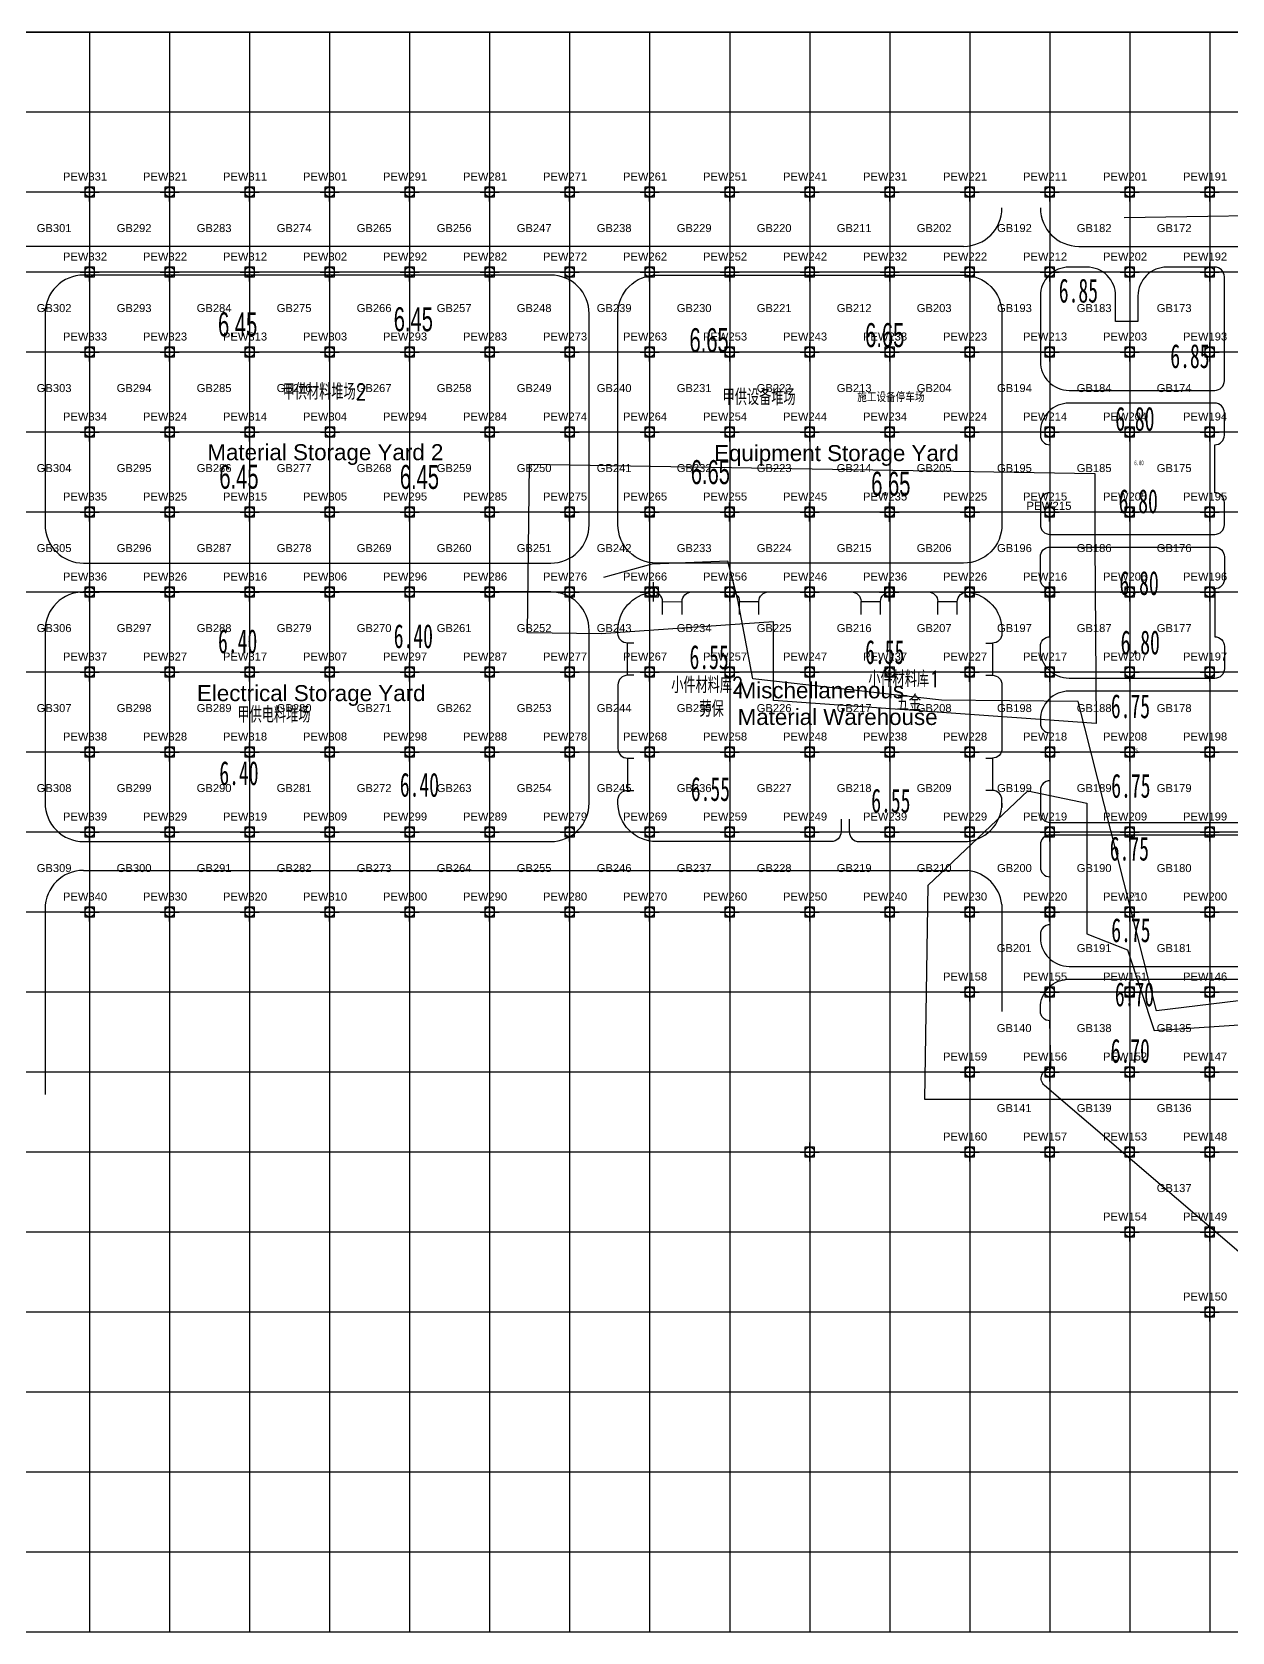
# Model space of a CAD drawing. Header units: millimetres. Extents: x 79632 to 595391, y 9752539 to 28844469.
# Drawn here: x 81242 to 81617, y 19093023 to 19093523 of the extents above; entities that cross this region are included whole.
import ezdxf
from ezdxf.enums import TextEntityAlignment as Align

# ---------------------------------------------------------------- set-up
doc = ezdxf.new("R2010")
doc.units = ezdxf.units.MM
doc.header["$PDMODE"] = 98
doc.header["$PDSIZE"] = 3
for name, color, linetype in [('09- Elevation Design', 130, 'Continuous'), ('10- Building Outline', 143, 'Continuous'), ('12- Building Name', 7, 'Continuous'), ('20- GridLinePMC', 173, 'Continuous'), ('21- GridPoint PMC', 44, 'Continuous'), ('22-GridBoxNoPMC', 44, 'Continuous'), ('23- GridPointNoPMC', 42, 'Continuous'), ('24-GridPointActualPMC', 2, 'Continuous')]:
    doc.layers.add(name, color=color, linetype=linetype)
doc.layers.add('60- WeeklyProgress', color=240, linetype='Continuous', lineweight=30)
doc.styles.add('hanxia-fangsong', font='', dxfattribs={"width": 0.8})
doc.styles.get("Standard").update_dxf_attribs({"font": 'arial.ttf'})
doc.styles.add('临建', font='txt.shx', dxfattribs={"width": 0.8, "bigfont": 'msi_fsx.shx'})
doc.styles.get('hanxia-fangsong').set_extended_font_data('SimSun')

msp = doc.modelspace()

# ---------------------------------------------------------------- linework, layer by layer
at = {"layer": '10- Building Outline'}
for p, q in [((81532.98, 19093456.39), (81032.06, 19093456.39)), ((81568.98, 19093456.39), (81898.48, 19093456.39)), ((81257.98, 19093261.39), (81534.36, 19093261.31)), ((81544.91, 19093250.73), (81544.91, 19093217.27))]:
    msp.add_line(p, q, dxfattribs=at)
at = {"layer": '10- Building Outline', "linetype": 'ByBlock'}
msp.add_line((81245.98, 19093249.39), (81245.98, 19093191.39), dxfattribs=at)
for points in [[(81403.98, 19093357.39, 0.414214), (81415.98, 19093369.39), (81415.98, 19093435.39, 0.414214), (81403.98, 19093447.39), (81257.98, 19093447.39, 0.414214), (81245.98, 19093435.39), (81245.98, 19093369.39, 0.414214), (81257.98, 19093357.39)], [(81436.98, 19093447.39), (81532.98, 19093447.39, -0.414214), (81544.98, 19093435.39), (81544.98, 19093369.39, -0.414214), (81532.98, 19093357.39), (81436.98, 19093357.39, -0.414214), (81424.98, 19093369.39), (81424.98, 19093435.39, -0.414214)], [(81559.98, 19093362.39), (81611.48, 19093362.39, -0.414214), (81614.48, 19093359.39), (81614.48, 19093352.39, -0.414214), (81611.48, 19093349.39), (81611.48, 19093334.39, -0.414214), (81614.48, 19093331.39), (81614.48, 19093324.39, -0.414214), (81611.48, 19093321.39), (81565.98, 19093321.39, -0.414214), (81556.98, 19093330.39), (81556.98, 19093331.39, -0.414214), (81559.98, 19093334.39), (81559.98, 19093349.39, -0.414214), (81556.98, 19093352.39), (81556.98, 19093359.39, -0.414214)]]:
    msp.add_lwpolyline(points, format="xyb", close=True, dxfattribs=at)
at = {"layer": '10- Building Outline'}
for points in [[(81556.98, 19093440.89), (81556.98, 19093420.39, 0.414214), (81565.98, 19093411.39), (81611.48, 19093411.39, 0.414214), (81614.48, 19093414.39), (81614.48, 19093446.89, 0.414214), (81611.48, 19093449.89), (81596.48, 19093449.89, 0.414214), (81587.48, 19093440.89), (81587.48, 19093432.89), (81580.48, 19093432.89), (81580.48, 19093440.89, 0.414214), (81571.48, 19093449.89), (81565.98, 19093449.89, 0.414214)], [(81669.48, 19093276.39, 0.414214), (81672.48, 19093279.39), (81672.48, 19093286.39, 0.414214), (81669.48, 19093289.39), (81669.48, 19093304.39, 0.414214), (81672.48, 19093307.39), (81672.48, 19093314.39, 0.414214), (81669.48, 19093317.39), (81565.98, 19093317.39, 0.414214), (81556.98, 19093308.39), (81556.98, 19093307.39, 0.414214), (81559.98, 19093304.39), (81559.98, 19093289.39, 0.414214), (81556.98, 19093286.39), (81556.98, 19093279.39, 0.414214), (81559.98, 19093276.39)], [(81669.48, 19093231.39, 0.414214), (81672.48, 19093234.39), (81672.48, 19093241.39, 0.414214), (81669.48, 19093244.39), (81669.48, 19093259.39, 0.414214), (81672.48, 19093262.39), (81672.48, 19093269.39, 0.414214), (81669.48, 19093272.39), (81559.98, 19093272.39, 0.414214), (81556.98, 19093269.39), (81556.98, 19093262.39, 0.414214), (81559.98, 19093259.39), (81559.98, 19093244.39, 0.414214), (81556.98, 19093241.39), (81556.98, 19093240.39, 0.414214), (81565.98, 19093231.39)]]:
    msp.add_lwpolyline(points, format="xyb", close=True, dxfattribs=at)
at = {"layer": '10- Building Outline', "linetype": 'ByBlock', "lineweight": 25}
for points in [[(81614.48, 19093403.79), (81614.48, 19093404.39, 0.414214), (81611.48, 19093407.39), (81565.98, 19093407.39, 0.414214), (81556.98, 19093398.39), (81556.98, 19093397.39, 0.414214), (81559.98, 19093394.39), (81559.98, 19093379.39, 0.414214), (81556.98, 19093376.39), (81556.98, 19093369.39, 0.414214), (81559.98, 19093366.39), (81611.48, 19093366.39, 0.414214), (81614.48, 19093369.39), (81614.48, 19093376.39, 0.414214), (81611.48, 19093379.39), (81611.48, 19093394.39, 0.414214), (81614.48, 19093397.39), (81614.48, 19093404.02)], [(81438.93, 19093345.33, 0.448892), (81435.58, 19093348.3)]]:
    msp.add_lwpolyline(points, format="xyb", dxfattribs=at)
msp.add_lwpolyline([(81257.98, 19093348.39, 0.414214), (81245.98, 19093336.39), (81245.98, 19093282.39, 0.414214), (81257.98, 19093270.39), (81403.98, 19093270.39, 0.414214), (81415.98, 19093282.39), (81415.98, 19093336.39, 0.414214), (81403.98, 19093348.39)], format="xyb", close=True, dxfattribs=at)
at = {"layer": '10- Building Outline'}
for points in [[(81427.98, 19093322.34), (81427.98, 19093332.39, -0.414214), (81424.98, 19093335.39), (81424.98, 19093336.39, -0.380365), (81435.58, 19093348.3)], [(81438.93, 19093341.39), (81438.93, 19093345.33), (81445.03, 19093345.39, -0.414214), (81448.03, 19093348.39), (81459.93, 19093348.39, -0.414214), (81462.93, 19093345.39), (81469.03, 19093345.39, -0.414214), (81472.03, 19093348.39), (81497.93, 19093348.39, -0.414214), (81500.93, 19093345.39)], [(81500.93, 19093341.39), (81500.93, 19093345.39), (81507.03, 19093345.39, -0.414214), (81510.03, 19093348.39), (81521.93, 19093348.39, -0.414214), (81524.93, 19093345.39), (81531.03, 19093345.39)], [(81531.03, 19093341.39), (81531.03, 19093345.33, -0.448892), (81534.38, 19093348.3, -0.380365), (81544.98, 19093336.39), (81544.98, 19093335.39, -0.414214), (81541.98, 19093332.39), (81541.98, 19093322.34, -0.414214), (81544.98, 19093319.34), (81544.98, 19093299.44, -0.414214), (81541.98, 19093296.44)], [(81429.98, 19093322.34), (81427.98, 19093322.34, 0.414214), (81424.98, 19093319.34), (81424.98, 19093299.44, 0.414214), (81427.98, 19093296.44), (81429.98, 19093296.44)], [(81494.68, 19093273.39, -0.414214), (81491.68, 19093270.39), (81436.98, 19093270.39, -0.414214), (81424.98, 19093282.39), (81424.98, 19093283.39, -0.414214), (81427.98, 19093286.39), (81429.98, 19093286.39)], [(81494.68, 19093277.39), (81494.68, 19093273.39), (81497.28, 19093273.39, 0.414214), (81500.28, 19093270.39), (81532.98, 19093270.39, 0.412788), (81544.98, 19093282.33), (81544.91, 19093281.05), (81544.98, 19093283.29, 0.423623), (81541.98, 19093286.39), (81539.98, 19093286.39)]]:
    msp.add_lwpolyline(points, format="xyb", dxfattribs=at)
at = {"layer": '10- Building Outline', "linetype": 'ByBlock'}
for points in [[(81445.03, 19093341.39), (81445.03, 19093345.39)], [(81462.93, 19093341.39), (81462.93, 19093345.39)], [(81469.03, 19093341.39), (81469.03, 19093345.39)], [(81507.03, 19093341.39), (81507.03, 19093345.39)], [(81524.93, 19093341.39), (81524.93, 19093345.39)], [(81429.98, 19093332.39), (81427.98, 19093332.39)], [(81539.98, 19093332.39), (81541.98, 19093332.39)], [(81539.98, 19093322.34), (81541.98, 19093322.34)], [(81497.28, 19093277.39), (81497.28, 19093273.39)]]:
    msp.add_lwpolyline(points, dxfattribs=at)
at = {"layer": '10- Building Outline'}
for points in [[(81427.98, 19093296.44), (81427.98, 19093286.39)], [(81539.98, 19093296.44), (81541.98, 19093296.44), (81541.98, 19093286.39)]]:
    msp.add_lwpolyline(points, dxfattribs=at)
at = {"layer": '10- Building Outline', "lineweight": 25}
msp.add_lwpolyline([(81640.75, 19093123.52), (81558.3, 19093194.11, -0.696505), (81560.25, 19093199.39), (81559.98, 19093214.39, -0.414214), (81556.98, 19093217.39), (81556.98, 19093218.39, -0.414214), (81565.98, 19093227.39), (81669.48, 19093227.39, -0.414214), (81672.48, 19093224.39), (81672.48, 19093196.39), (81672.48, 19093159.29, -0.178894), (81670.32, 19093153.44), (81644.98, 19093123.84)], format="xyb", dxfattribs=at)
at = {"layer": '10- Building Outline', "linetype": 'ByBlock', "lineweight": 25}
for centre, start, end in [((81532.98, 19093468.39), 270, 0), ((81568.98, 19093468.39), 180, 270)]:
    msp.add_arc(centre, 12, start, end, dxfattribs=at)
at = {"layer": '10- Building Outline', "linetype": 'ByBlock'}
msp.add_arc((81257.98, 19093249.39), 12, 90, 180, dxfattribs=at)
at = {"layer": '10- Building Outline'}
msp.add_arc((81532.98, 19093249.39), 12, 6.4053, 83.3914, dxfattribs=at)
at = {"layer": '20- GridLinePMC'}
for p, q in [((81984.89, 19093523.37), (80784.89, 19093523.37)), ((81259.89, 19093523.37), (81259.89, 19093023.37)), ((81284.89, 19093523.37), (81284.89, 19093023.37)), ((81309.89, 19093523.37), (81309.89, 19093023.37)), ((81334.89, 19093523.37), (81334.89, 19093023.37)), ((81359.89, 19093523.37), (81359.89, 19093023.37)), ((81384.89, 19093523.37), (81384.89, 19093023.37)), ((81409.89, 19093523.37), (81409.89, 19093023.37)), ((81434.89, 19093523.37), (81434.89, 19093023.37)), ((81459.89, 19093523.37), (81459.89, 19093023.37)), ((81484.89, 19093523.37), (81484.89, 19093023.37)), ((81509.89, 19093523.37), (81509.89, 19093023.37)), ((81534.89, 19093523.37), (81534.89, 19093023.37)), ((81559.89, 19093523.37), (81559.89, 19093023.37)), ((81584.89, 19093523.37), (81584.89, 19093023.37)), ((81609.89, 19093523.37), (81609.89, 19093023.37)), ((81984.89, 19093498.37), (80784.89, 19093498.37)), ((81984.89, 19093473.37), (80784.89, 19093473.37)), ((81984.89, 19093448.37), (80784.89, 19093448.37)), ((81984.89, 19093423.37), (80784.89, 19093423.37)), ((81984.89, 19093398.37), (80784.89, 19093398.37)), ((81984.89, 19093373.37), (80784.89, 19093373.37)), ((81984.89, 19093348.37), (80784.89, 19093348.37)), ((81984.89, 19093323.37), (80784.89, 19093323.37)), ((81984.89, 19093298.37), (80784.89, 19093298.37)), ((81984.89, 19093273.37), (80784.89, 19093273.37)), ((81984.89, 19093248.37), (80784.89, 19093248.37)), ((81984.89, 19093223.37), (80784.89, 19093223.37)), ((81984.89, 19093198.37), (80784.89, 19093198.37)), ((81984.89, 19093173.37), (80784.89, 19093173.37)), ((81984.89, 19093148.37), (80784.89, 19093148.37)), ((81984.89, 19093123.37), (80784.89, 19093123.37)), ((81984.89, 19093098.37), (80784.89, 19093098.37)), ((81984.89, 19093073.37), (80784.89, 19093073.37)), ((81984.89, 19093048.37), (80784.89, 19093048.37)), ((81984.89, 19093023.37), (80784.89, 19093023.37))]:
    msp.add_line(p, q, dxfattribs=at)
msp.add_lwpolyline([(80784.89, 19093523.37), (81984.89, 19093523.37), (81984.89, 19093023.37), (80784.89, 19093023.37)], close=True, dxfattribs=at)
msp.add_point((81484.89, 19093173.37), dxfattribs=at)
at = {"layer": '21- GridPoint PMC'}
for p in [(81259.89, 19093473.37), (81284.89, 19093473.37), (81309.89, 19093473.37), (81334.89, 19093473.37), (81359.89, 19093473.37), (81384.89, 19093473.37), (81409.89, 19093473.37), (81434.89, 19093473.37), (81459.89, 19093473.37), (81484.89, 19093473.37), (81509.89, 19093473.37), (81534.89, 19093473.37), (81559.89, 19093473.37), (81584.89, 19093473.37), (81609.89, 19093473.37), (81259.89, 19093448.37), (81284.89, 19093448.37), (81309.89, 19093448.37), (81334.89, 19093448.37), (81359.89, 19093448.37), (81384.89, 19093448.37), (81409.89, 19093448.37), (81434.89, 19093448.37), (81459.89, 19093448.37), (81484.89, 19093448.37), (81509.89, 19093448.37), (81534.89, 19093448.37), (81559.89, 19093448.37), (81584.89, 19093448.37), (81609.89, 19093448.37), (81259.89, 19093423.37), (81284.89, 19093423.37), (81309.89, 19093423.37), (81334.89, 19093423.37), (81359.89, 19093423.37), (81384.89, 19093423.37), (81409.89, 19093423.37), (81434.89, 19093423.37), (81459.89, 19093423.37), (81484.89, 19093423.37), (81509.89, 19093423.37), (81534.89, 19093423.37), (81559.89, 19093423.37), (81584.89, 19093423.37), (81609.89, 19093423.37), (81259.89, 19093398.37), (81284.89, 19093398.37), (81309.89, 19093398.37), (81334.99, 19093398.37), (81384.89, 19093398.37), (81409.89, 19093398.37), (81434.89, 19093398.37), (81459.89, 19093398.37), (81484.89, 19093398.37), (81509.89, 19093398.37), (81534.89, 19093398.37), (81559.89, 19093398.37), (81584.89, 19093398.37), (81609.89, 19093398.37), (81259.89, 19093373.37), (81284.89, 19093373.37), (81309.89, 19093373.37), (81334.89, 19093373.37), (81359.89, 19093373.37), (81384.89, 19093373.37), (81409.89, 19093373.37), (81434.89, 19093373.37), (81459.89, 19093373.37), (81484.89, 19093373.37), (81509.89, 19093373.37), (81534.89, 19093373.37), (81559.89, 19093373.37), (81584.89, 19093373.37), (81609.89, 19093373.37), (81259.89, 19093348.37), (81284.89, 19093348.37), (81309.89, 19093348.37), (81334.89, 19093348.37), (81359.89, 19093348.39), (81384.89, 19093348.37), (81409.89, 19093348.37), (81434.89, 19093348.37), (81459.89, 19093348.37), (81484.89, 19093348.37), (81509.73, 19093348.37), (81534.89, 19093348.37), (81559.98, 19093348.37), (81584.89, 19093348.37), (81609.89, 19093348.37), (81259.89, 19093323.37), (81284.89, 19093323.37), (81309.89, 19093323.37), (81334.89, 19093323.37), (81359.89, 19093323.37), (81384.89, 19093323.37), (81409.89, 19093323.37), (81434.89, 19093323.37), (81459.89, 19093323.37), (81484.89, 19093323.37), (81509.89, 19093323.37), (81534.89, 19093323.37), (81559.89, 19093323.37), (81584.89, 19093323.37), (81609.89, 19093323.37), (81259.89, 19093298.37), (81284.89, 19093298.37), (81309.89, 19093298.37), (81334.89, 19093298.37), (81359.89, 19093298.37), (81384.89, 19093298.37), (81409.89, 19093298.37), (81434.89, 19093298.37), (81459.89, 19093298.37), (81484.89, 19093298.37), (81509.89, 19093298.37), (81534.89, 19093298.37), (81559.98, 19093298.37), (81584.89, 19093298.37), (81609.89, 19093298.37), (81259.89, 19093273.37), (81284.89, 19093273.37), (81309.89, 19093273.37), (81334.89, 19093273.37), (81359.89, 19093273.37), (81384.89, 19093273.37), (81409.89, 19093273.37), (81434.89, 19093273.37), (81459.89, 19093273.37), (81484.89, 19093273.37), (81509.89, 19093273.37), (81534.89, 19093273.37), (81559.89, 19093273.37), (81584.89, 19093273.37), (81609.89, 19093273.37), (81259.89, 19093248.37), (81284.89, 19093248.37), (81309.89, 19093248.37), (81334.89, 19093248.37), (81359.89, 19093248.37), (81384.89, 19093248.37), (81409.89, 19093248.37), (81434.89, 19093248.37), (81459.89, 19093248.37), (81484.89, 19093248.37), (81509.89, 19093248.37), (81534.89, 19093248.37), (81559.98, 19093248.37), (81584.89, 19093248.37), (81609.89, 19093248.37), (81534.89, 19093223.37), (81559.89, 19093223.37), (81584.89, 19093223.37), (81609.89, 19093223.37), (81534.89, 19093198.37), (81559.89, 19093198.37), (81584.89, 19093198.37), (81609.89, 19093198.37), (81534.89, 19093173.37), (81559.89, 19093173.37), (81584.89, 19093173.37), (81609.89, 19093173.37), (81584.89, 19093148.37), (81609.89, 19093148.37), (81609.89, 19093123.37)]:
    msp.add_point(p, dxfattribs=at)
at = {"layer": '24-GridPointActualPMC', "color": 2, "lineweight": -3}
for p in [(81409.89, 19093373.43, 8.99), (81434.88, 19093373.42, 8.05), (81459.86, 19093373.39, 9.13), (81484.85, 19093373.39, 9.43), (81509.86, 19093373.34, 9.48), (81534.91, 19093373.32, 9.26), (81559.88, 19093373.38, 9.12), (81409.9, 19093348.4, 8.45), (81436.14, 19093348.4, 7.02), (81459.95, 19093348.42, 7.07), (81484.91, 19093348.39, 8.94), (81509.89, 19093348.38, 9.24), (81534.92, 19093348.33, 9.19), (81559.87, 19093348.4, 8.8), (81484.89, 19093323.37, 8.86), (81509.91, 19093323.34, 8.89), (81534.88, 19093323.34, 8.68), (81559.93, 19093323.35, 8.28), (81559.92, 19093273.36, 6.41), (81534.9, 19093248.35, 8.07), (81559.87, 19093248.36, 7.76), (81534.89, 19093223.38, 7.11), (81559.89, 19093223.38, 7.13), (81584.85, 19093223.42, 7.17), (81534.93, 19093198.36, 6.93), (81559.89, 19093198.37, 6.86), (81584.89, 19093198.37, 6.12), (81609.88, 19093198.36, 6.67)]:
    msp.add_point(p, dxfattribs=at)
at = {"layer": '60- WeeklyProgress'}
for points in [[(81583.2, 19093465.44), (81713.81, 19093467.44)], [(81687.27, 19093228.95), (81593.26, 19093217.52), (81568.74, 19093314.16), (81526.06, 19093314.61), (81467.09, 19093321.2), (81462.4, 19093345.88), (81459.33, 19093358.04), (81435.52, 19093357.12), (81420.48, 19093352.89)]]:
    msp.add_lwpolyline(points, dxfattribs=at)
at = {"layer": '60- WeeklyProgress', "color": 2}
for points in [[(81419.71, 19093335.3), (81396.68, 19093335.59), (81397.38, 19093388.36), (81574, 19093385.4), (81574.02, 19093363.68), (81574.37, 19093307.3), (81473.55, 19093314.42), (81473.55, 19093339.02), (81419.71, 19093335.3)], [(81521.9, 19093256.73), (81553.04, 19093286.27), (81571.45, 19093282.41), (81571.45, 19093241.51), (81584.18, 19093236.51), (81592.59, 19093211.3), (81690.99, 19093217.94), (81705.78, 19093236.65), (81746.28, 19093244.1), (81744.41, 19093189.73), (81520.9, 19093189.73), (81521.9, 19093256.73)]]:
    msp.add_lwpolyline(points, dxfattribs=at)

# ---------------------------------------------------------------- texts
at = {"layer": '09- Elevation Design', "color": 2, "style": 'hanxia-fangsong', "width": 0.6}
for s, height, p in [('6.85', 7.5, (81562.74, 19093438.82)), ('6.85', 7.5, (81562.74, 19093438.82)), ('6.85', 7.5, (81597.59, 19093418.35)), ('6.85', 7.5, (81597.59, 19093418.35)), ('6.80', 7.5, (81580.39, 19093398.75)), ('6.80', 1.5, (81586.32, 19093388)), ('6.80', 7.5, (81581.44, 19093373.01)), ('6.80', 7.5, (81581.72, 19093347.43)), ('6.40', 7.5, (81300.02, 19093329.25)), ('6.40', 7.5, (81354.92, 19093330.83)), ('6.80', 7.5, (81582.07, 19093328.88)), ('6.55', 7.5, (81447.34, 19093324.29)), ('6.55', 7.5, (81502.23, 19093325.87)), ('6.75', 7.5, (81579, 19093308.95)), ('6.40', 7.5, (81300.43, 19093288.03)), ('6.75', 1.5, (81584.61, 19093298)), ('6.40', 7.5, (81356.82, 19093284.39)), ('6.55', 7.5, (81447.74, 19093283.07)), ('6.75', 7.5, (81579.13, 19093284.08)), ('6.55', 7.5, (81504.13, 19093279.43)), ('6.75', 7.5, (81578.66, 19093264.44)), ('6.75', 1.5, (81584.71, 19093253)), ('6.75', 7.5, (81579.14, 19093238.96)), ('6.70', 7.5, (81580.26, 19093218.91)), ('6.70', 7.5, (81578.95, 19093201.25))]:
    msp.add_text(s, height=height, rotation=359.9762, dxfattribs=at).set_placement(p)
at = {"layer": '09- Elevation Design', "color": 2, "width": 0.6}
for s, p in [('6.45', (81300.02, 19093428.28)), ('6.45', (81354.92, 19093429.86)), ('6.65', (81447.34, 19093423.33)), ('6.65', (81502.23, 19093424.91)), ('6.45', (81300.43, 19093380.64)), ('6.45', (81356.82, 19093380.59)), ('6.65', (81447.74, 19093382.1)), ('6.65', (81504.13, 19093378.46))]:
    msp.add_text(s, height=7.5, rotation=359.9762, dxfattribs=at).set_placement(p)
at = {"layer": '12- Building Name', "lineweight": 25, "style": '临建', "width": 0.8}
for s, height, p in [('甲供材料堆场2', 5, (81333.33, 19093410.97)), ('甲供设备堆场', 5, (81469.09, 19093409.26)), ('施工设备停车场', 3, (81510.26, 19093409.26)), ('小件材料库2', 5, (81452.85, 19093319.28)), ('小件材料库1', 5, (81514.44, 19093321.16)), ('五金', 5, (81515.88, 19093313.72)), ('甲供电料堆场', 5, (81317.49, 19093310.05)), ('劳保', 5, (81454.24, 19093311.83))]:
    msp.add_text(s, height=height, dxfattribs=at).set_placement(p, align=Align.MIDDLE_CENTER)
at = {"layer": '12- Building Name', "char_height": 5, "attachment_point": 1}
for s, width, insert in [('Material Storage Yard 2', 85.4961, (81296.67, 19093394.56)), ('Equipment Storage Yard', 79.1219, (81455, 19093394.28)), ('Mischellanenous Material Warehouse', 77.1219, (81462.37, 19093320.15)), ('Electrical Storage Yard ', 114.8474, (81293.42, 19093319.27))]:
    msp.add_mtext_dynamic_manual_height_columns(s, width=width, gutter_width=15, heights=[0], dxfattribs=dict(at, insert=insert))
at = {"layer": '22-GridBoxNoPMC', "color": 2, "lineweight": -3}
for s, p in [('GB301', (81243.35, 19093460.85)), ('GB292', (81268.35, 19093460.85)), ('GB283', (81293.35, 19093460.85)), ('GB274', (81318.35, 19093460.85)), ('GB265', (81343.35, 19093460.85)), ('GB256', (81368.35, 19093460.85)), ('GB247', (81393.35, 19093460.85)), ('GB238', (81418.35, 19093460.85)), ('GB229', (81443.35, 19093460.85)), ('GB220', (81468.35, 19093460.85)), ('GB211', (81493.35, 19093460.85)), ('GB202', (81518.35, 19093460.85)), ('GB192', (81543.44, 19093460.85)), ('GB182', (81568.35, 19093460.85)), ('GB172', (81593.35, 19093460.85)), ('GB302', (81243.35, 19093435.85)), ('GB293', (81268.35, 19093435.85)), ('GB284', (81293.35, 19093435.85)), ('GB275', (81318.35, 19093435.85)), ('GB266', (81343.35, 19093435.85)), ('GB257', (81368.35, 19093435.85)), ('GB248', (81393.35, 19093435.85)), ('GB239', (81418.35, 19093435.85)), ('GB230', (81443.35, 19093435.85)), ('GB221', (81468.35, 19093435.85)), ('GB212', (81493.35, 19093435.85)), ('GB203', (81518.35, 19093435.85)), ('GB193', (81543.44, 19093435.85)), ('GB183', (81568.35, 19093435.85)), ('GB173', (81593.35, 19093435.85)), ('GB303', (81243.35, 19093410.85)), ('GB294', (81268.35, 19093410.85)), ('GB285', (81293.35, 19093410.85)), ('GB276', (81318.35, 19093410.85)), ('GB267', (81343.35, 19093410.85)), ('GB258', (81368.35, 19093410.85)), ('GB249', (81393.35, 19093410.85)), ('GB240', (81418.35, 19093410.85)), ('GB231', (81443.35, 19093410.85)), ('GB222', (81468.35, 19093410.85)), ('GB213', (81493.35, 19093410.85)), ('GB204', (81518.35, 19093410.85)), ('GB194', (81543.44, 19093410.85)), ('GB184', (81568.35, 19093410.85)), ('GB174', (81593.35, 19093410.85)), ('GB304', (81243.35, 19093385.85)), ('GB295', (81268.35, 19093385.85)), ('GB286', (81293.35, 19093385.85)), ('GB277', (81318.35, 19093385.85)), ('GB268', (81343.35, 19093385.85)), ('GB259', (81368.35, 19093385.85)), ('GB250', (81393.35, 19093385.85)), ('GB241', (81418.35, 19093385.85)), ('GB232', (81443.35, 19093385.85)), ('GB223', (81468.35, 19093385.85)), ('GB214', (81493.35, 19093385.85)), ('GB205', (81518.35, 19093385.85)), ('GB195', (81543.44, 19093385.85)), ('GB185', (81568.35, 19093385.85)), ('GB175', (81593.35, 19093385.85)), ('GB305', (81243.35, 19093360.85)), ('GB296', (81268.35, 19093360.85)), ('GB287', (81293.35, 19093360.85)), ('GB278', (81318.35, 19093360.85)), ('GB269', (81343.35, 19093360.85)), ('GB260', (81368.35, 19093360.85)), ('GB251', (81393.35, 19093360.85)), ('GB242', (81418.35, 19093360.85)), ('GB233', (81443.35, 19093360.85)), ('GB224', (81468.35, 19093360.85)), ('GB215', (81493.35, 19093360.85)), ('GB206', (81518.35, 19093360.85)), ('GB196', (81543.44, 19093360.85)), ('GB186', (81568.35, 19093360.85)), ('GB176', (81593.35, 19093360.85)), ('GB306', (81243.35, 19093335.85)), ('GB297', (81268.35, 19093335.85)), ('GB288', (81293.35, 19093335.85)), ('GB279', (81318.35, 19093335.85)), ('GB270', (81343.35, 19093335.85)), ('GB261', (81368.35, 19093335.85)), ('GB252', (81393.35, 19093335.85)), ('GB243', (81418.35, 19093335.85)), ('GB234', (81443.35, 19093335.85)), ('GB225', (81468.35, 19093335.85)), ('GB216', (81493.35, 19093335.85)), ('GB207', (81518.35, 19093335.85)), ('GB197', (81543.44, 19093335.85)), ('GB187', (81568.35, 19093335.85)), ('GB177', (81593.35, 19093335.85)), ('GB307', (81243.35, 19093310.85)), ('GB298', (81268.35, 19093310.85)), ('GB289', (81293.35, 19093310.85)), ('GB280', (81318.35, 19093310.85)), ('GB271', (81343.35, 19093310.85)), ('GB262', (81368.35, 19093310.85)), ('GB253', (81393.35, 19093310.85)), ('GB244', (81418.35, 19093310.85)), ('GB235', (81443.35, 19093310.85)), ('GB226', (81468.35, 19093310.85)), ('GB217', (81493.35, 19093310.85)), ('GB208', (81518.35, 19093310.85)), ('GB198', (81543.44, 19093310.85)), ('GB188', (81568.35, 19093310.85)), ('GB178', (81593.35, 19093310.85)), ('GB308', (81243.35, 19093285.85)), ('GB299', (81268.35, 19093285.85)), ('GB290', (81293.35, 19093285.85)), ('GB281', (81318.35, 19093285.85)), ('GB272', (81343.35, 19093285.85)), ('GB263', (81368.35, 19093285.85)), ('GB254', (81393.35, 19093285.85)), ('GB245', (81418.35, 19093285.85)), ('GB236', (81443.35, 19093285.85)), ('GB227', (81468.35, 19093285.85)), ('GB218', (81493.35, 19093285.85)), ('GB209', (81518.35, 19093285.85)), ('GB199', (81543.44, 19093285.85)), ('GB189', (81568.35, 19093285.85)), ('GB179', (81593.35, 19093285.85)), ('GB309', (81243.35, 19093260.85)), ('GB300', (81268.35, 19093260.85)), ('GB291', (81293.35, 19093260.85)), ('GB282', (81318.35, 19093260.85)), ('GB273', (81343.35, 19093260.85)), ('GB264', (81368.35, 19093260.85)), ('GB255', (81393.35, 19093260.85)), ('GB246', (81418.35, 19093260.85)), ('GB237', (81443.35, 19093260.85)), ('GB228', (81468.35, 19093260.85)), ('GB219', (81493.35, 19093260.85)), ('GB210', (81518.35, 19093260.85)), ('GB200', (81543.44, 19093260.85)), ('GB190', (81568.35, 19093260.85)), ('GB180', (81593.35, 19093260.85)), ('GB201', (81543.35, 19093235.85)), ('GB191', (81568.35, 19093235.85)), ('GB181', (81593.35, 19093235.85)), ('GB140', (81543.35, 19093210.85)), ('GB138', (81568.35, 19093210.85)), ('GB135', (81593.35, 19093210.85)), ('GB141', (81543.35, 19093185.85)), ('GB139', (81568.35, 19093185.85)), ('GB136', (81593.35, 19093185.85)), ('GB137', (81593.35, 19093160.85))]:
    msp.add_text(s, height=2.5, dxfattribs=at).set_placement(p)
at = {"layer": '23- GridPointNoPMC', "color": 2, "lineweight": -3}
msp.add_text('PEW215', height=2.553, dxfattribs=at).set_placement((81552.62, 19093374.02))
at = {"layer": '23- GridPointNoPMC', "char_height": 2.5, "attachment_point": 1}
for s, insert in [('PEW331', (81251.56, 19093479.46)), ('PEW321', (81276.56, 19093479.46)), ('PEW311', (81301.56, 19093479.46)), ('PEW301', (81326.56, 19093479.46)), ('PEW291', (81351.56, 19093479.46)), ('PEW281', (81376.56, 19093479.46)), ('PEW271', (81401.56, 19093479.46)), ('PEW261', (81426.56, 19093479.46)), ('PEW251', (81451.56, 19093479.46)), ('PEW241', (81476.56, 19093479.46)), ('PEW231', (81501.56, 19093479.46)), ('PEW221', (81526.56, 19093479.46)), ('PEW211', (81551.56, 19093479.46)), ('PEW201', (81576.56, 19093479.46)), ('PEW191', (81601.56, 19093479.46)), ('PEW332', (81251.56, 19093454.46)), ('PEW322', (81276.56, 19093454.46)), ('PEW312', (81301.56, 19093454.46)), ('PEW302', (81326.56, 19093454.46)), ('PEW292', (81351.56, 19093454.46)), ('PEW282', (81376.56, 19093454.46)), ('PEW272', (81401.56, 19093454.46)), ('PEW262', (81426.56, 19093454.46)), ('PEW252', (81451.56, 19093454.46)), ('PEW242', (81476.56, 19093454.46)), ('PEW232', (81501.56, 19093454.46)), ('PEW222', (81526.56, 19093454.46)), ('PEW212', (81551.56, 19093454.46)), ('PEW202', (81576.56, 19093454.46)), ('PEW192', (81601.56, 19093454.46)), ('PEW333', (81251.56, 19093429.46)), ('PEW323', (81276.56, 19093429.46)), ('PEW313', (81301.56, 19093429.46)), ('PEW303', (81326.56, 19093429.46)), ('PEW293', (81351.56, 19093429.46)), ('PEW283', (81376.56, 19093429.46)), ('PEW273', (81401.56, 19093429.46)), ('PEW263', (81426.56, 19093429.46)), ('PEW253', (81451.56, 19093429.46)), ('PEW243', (81476.56, 19093429.46)), ('PEW233', (81501.56, 19093429.46)), ('PEW223', (81526.56, 19093429.46)), ('PEW213', (81551.56, 19093429.46)), ('PEW203', (81576.56, 19093429.46)), ('PEW193', (81601.56, 19093429.46)), ('PEW334', (81251.56, 19093404.46)), ('PEW324', (81276.56, 19093404.46)), ('PEW314', (81301.56, 19093404.46)), ('PEW304', (81326.56, 19093404.46)), ('PEW294', (81351.56, 19093404.46)), ('PEW284', (81376.56, 19093404.46)), ('PEW274', (81401.56, 19093404.46)), ('PEW264', (81426.56, 19093404.46)), ('PEW254', (81451.56, 19093404.46)), ('PEW244', (81476.56, 19093404.46)), ('PEW234', (81501.56, 19093404.46)), ('PEW224', (81526.56, 19093404.46)), ('PEW214', (81551.56, 19093404.46)), ('PEW204', (81576.56, 19093404.46)), ('PEW194', (81601.56, 19093404.46)), ('PEW335', (81251.56, 19093379.46)), ('PEW325', (81276.56, 19093379.46)), ('PEW315', (81301.56, 19093379.46)), ('PEW305', (81326.56, 19093379.46)), ('PEW295', (81351.56, 19093379.46)), ('PEW285', (81376.56, 19093379.46)), ('PEW275', (81401.56, 19093379.46)), ('PEW265', (81426.56, 19093379.46)), ('PEW255', (81451.56, 19093379.46)), ('PEW245', (81476.56, 19093379.46)), ('PEW235', (81501.56, 19093379.46)), ('PEW225', (81526.56, 19093379.46)), ('PEW215', (81551.56, 19093379.46)), ('PEW205', (81576.56, 19093379.46)), ('PEW195', (81601.56, 19093379.46)), ('PEW336', (81251.56, 19093354.46)), ('PEW326', (81276.56, 19093354.46)), ('PEW316', (81301.56, 19093354.46)), ('PEW306', (81326.56, 19093354.46)), ('PEW296', (81351.56, 19093354.46)), ('PEW286', (81376.56, 19093354.46)), ('PEW276', (81401.56, 19093354.46)), ('PEW266', (81426.56, 19093354.46)), ('PEW256', (81451.56, 19093354.46)), ('PEW246', (81476.56, 19093354.46)), ('PEW236', (81501.56, 19093354.46)), ('PEW226', (81526.56, 19093354.46)), ('PEW216', (81551.56, 19093354.46)), ('PEW206', (81576.56, 19093354.46)), ('PEW196', (81601.56, 19093354.46)), ('PEW337', (81251.56, 19093329.46)), ('PEW327', (81276.56, 19093329.46)), ('PEW317', (81301.56, 19093329.46)), ('PEW307', (81326.56, 19093329.46)), ('PEW297', (81351.56, 19093329.46)), ('PEW287', (81376.56, 19093329.46)), ('PEW277', (81401.56, 19093329.46)), ('PEW267', (81426.56, 19093329.46)), ('PEW257', (81451.56, 19093329.46)), ('PEW247', (81476.56, 19093329.46)), ('PEW237', (81501.56, 19093329.46)), ('PEW227', (81526.56, 19093329.46)), ('PEW217', (81551.56, 19093329.46)), ('PEW207', (81576.56, 19093329.46)), ('PEW197', (81601.56, 19093329.46)), ('PEW338', (81251.56, 19093304.46)), ('PEW328', (81276.56, 19093304.46)), ('PEW318', (81301.56, 19093304.46)), ('PEW308', (81326.56, 19093304.46)), ('PEW298', (81351.56, 19093304.46)), ('PEW288', (81376.56, 19093304.46)), ('PEW278', (81401.56, 19093304.46)), ('PEW268', (81426.56, 19093304.46)), ('PEW258', (81451.56, 19093304.46)), ('PEW248', (81476.56, 19093304.46)), ('PEW238', (81501.56, 19093304.46)), ('PEW228', (81526.56, 19093304.46)), ('PEW218', (81551.56, 19093304.46)), ('PEW208', (81576.56, 19093304.46)), ('PEW198', (81601.56, 19093304.46)), ('PEW339', (81251.56, 19093279.46)), ('PEW329', (81276.56, 19093279.46)), ('PEW319', (81301.56, 19093279.46)), ('PEW309', (81326.56, 19093279.46)), ('PEW299', (81351.56, 19093279.46)), ('PEW289', (81376.56, 19093279.46)), ('PEW279', (81401.56, 19093279.46)), ('PEW269', (81426.56, 19093279.46)), ('PEW259', (81451.56, 19093279.46)), ('PEW249', (81476.56, 19093279.46)), ('PEW239', (81501.56, 19093279.46)), ('PEW229', (81526.56, 19093279.46)), ('PEW219', (81551.56, 19093279.46)), ('PEW209', (81576.56, 19093279.46)), ('PEW199', (81601.56, 19093279.46)), ('PEW340', (81251.56, 19093254.46)), ('PEW330', (81276.56, 19093254.46)), ('PEW320', (81301.56, 19093254.46)), ('PEW310', (81326.56, 19093254.46)), ('PEW300', (81351.56, 19093254.46)), ('PEW290', (81376.56, 19093254.46)), ('PEW280', (81401.56, 19093254.46)), ('PEW270', (81426.56, 19093254.46)), ('PEW260', (81451.56, 19093254.46)), ('PEW250', (81476.56, 19093254.46)), ('PEW240', (81501.56, 19093254.46)), ('PEW230', (81526.56, 19093254.46)), ('PEW220', (81551.56, 19093254.46)), ('PEW210', (81576.56, 19093254.46)), ('PEW200', (81601.56, 19093254.46)), ('PEW158', (81526.56, 19093229.46)), ('PEW155', (81551.56, 19093229.46)), ('PEW151', (81576.56, 19093229.46)), ('PEW146', (81601.56, 19093229.46)), ('PEW159', (81526.56, 19093204.46)), ('PEW156', (81551.56, 19093204.46)), ('PEW152', (81576.56, 19093204.46)), ('PEW147', (81601.56, 19093204.46)), ('PEW160', (81526.56, 19093179.46)), ('PEW157', (81551.56, 19093179.46)), ('PEW153', (81576.56, 19093179.46)), ('PEW148', (81601.56, 19093179.46)), ('PEW154', (81576.56, 19093154.46)), ('PEW149', (81601.56, 19093154.46)), ('PEW150', (81601.56, 19093129.46))]:
    msp.add_mtext_dynamic_manual_height_columns(s, width=11.7475, gutter_width=15, heights=[0], dxfattribs=dict(at, insert=insert))

doc.saveas('drawing.dxf')
